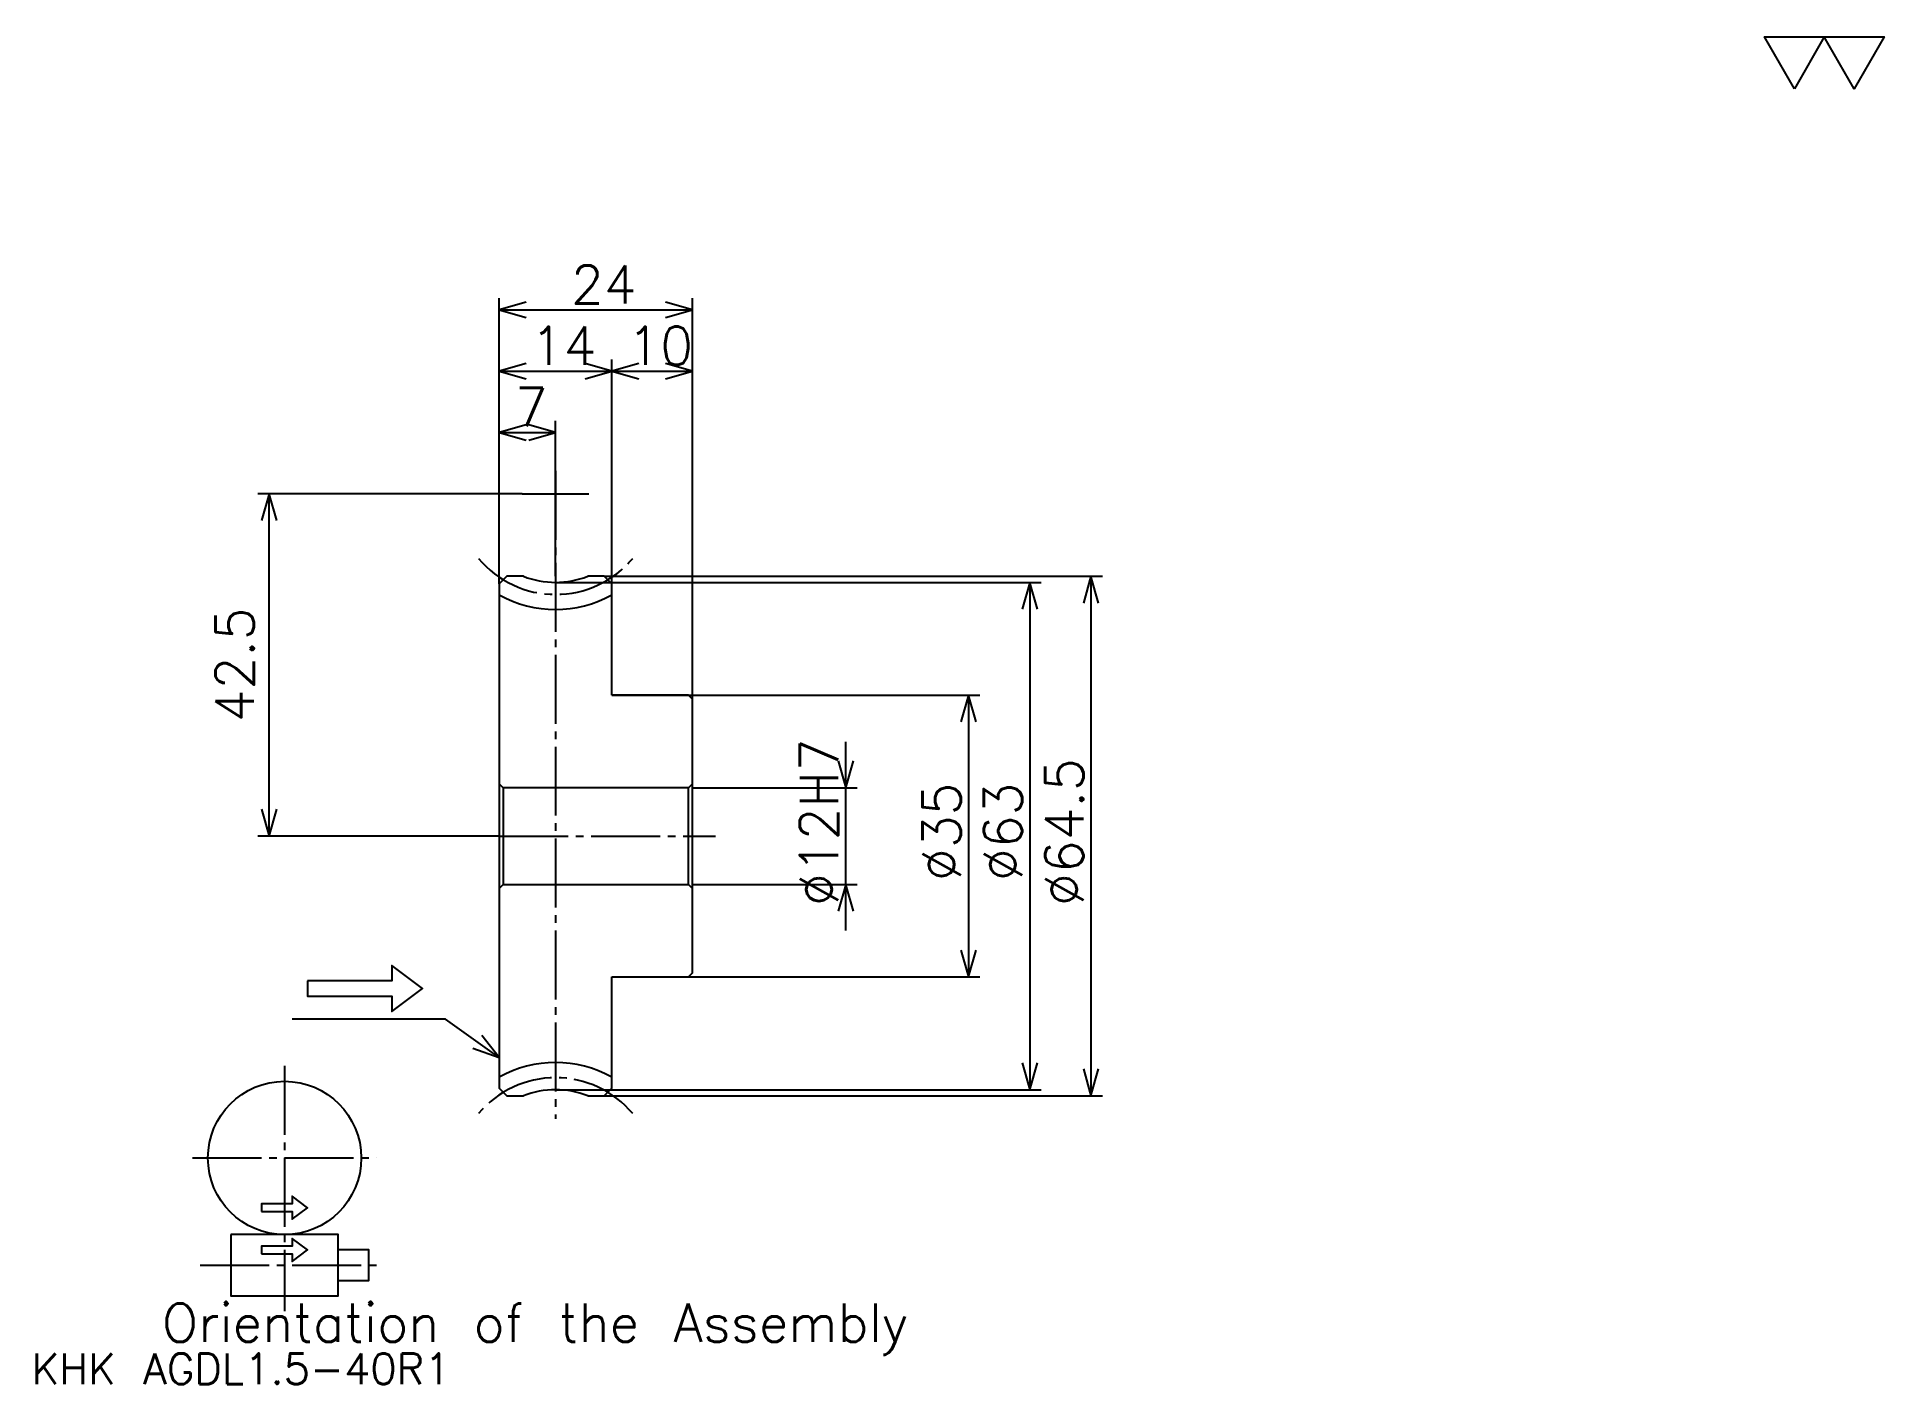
# Model space of a CAD drawing. Extents: x 10 to 240, y 10 to 178.
import ezdxf

# ---------------------------------------------------------------- set-up
doc = ezdxf.new("R2010")
doc.units = 0
doc.linetypes.add('DASHDOT', pattern=[11.419355, 8.564516, -0.951613, 0.951613, -0.951613])
doc.layers.get('0').update_dxf_attribs({"linetype": 'CONTINUOUS'})
doc.layers.add('DASHDOT', color=6, linetype='DASHDOT')
doc.styles.add('KANJI', font='TXT', dxfattribs={"bigfont": 'BIGFONT'})

msp = doc.modelspace()

# ---------------------------------------------------------------- linework, layer by layer
at = {"color": 5}
for p, q in [((67.564514, 110.758057), (67.564514, 145.2742)), ((91.564514, 110.758057), (91.564514, 145.2742)), ((67.564514, 143.846771), (91.564514, 143.846771)), ((81.564514, 110.758057), (81.564514, 137.661285)), ((67.564514, 136.233856), (81.564514, 136.233856)), ((81.564514, 136.233856), (91.564514, 136.233856)), ((67.564514, 128.620956), (74.564514, 128.620956)), ((74.564514, 110.758057), (74.564514, 130.04837)), ((70.41935, 121.008057), (37.588707, 121.008057)), ((39.016129, 78.508057), (39.016129, 121.008057)), ((67.564514, 109.806442), (67.564514, 110.758057)), ((80.6129, 110.758057), (91.564514, 110.758057)), ((81.564514, 109.806442), (81.564514, 110.758057)), ((91.564514, 110.758057), (142.4758, 110.758057)), ((91.564514, 95.508057), (91.564514, 110.758057)), ((141.048386, 110.758057), (141.048386, 46.258057)), ((74.564514, 110.008057), (91.564514, 110.008057)), ((91.564514, 110.008057), (134.862915, 110.008057)), ((133.435486, 110.008057), (133.435486, 47.008057)), ((81.564514, 96.008057), (91.564514, 96.008057)), ((91.564514, 96.008057), (127.25, 96.008057)), ((125.822578, 96.008057), (125.822578, 61.008057)), ((110.596771, 66.798378), (110.596771, 90.217735)), ((91.564514, 84.508057), (112.024185, 84.508057)), ((67.564514, 78.508057), (37.588707, 78.508057)), ((91.564514, 72.508057), (112.024185, 72.508057)), ((81.564514, 61.008057), (91.564514, 61.008057)), ((91.564514, 61.008057), (127.25, 61.008057)), ((74.564514, 47.008057), (91.564514, 47.008057)), ((80.6129, 46.258057), (91.564514, 46.258057)), ((91.564514, 47.008057), (134.862915, 47.008057)), ((91.564514, 46.258057), (142.4758, 46.258057))]:
    msp.add_line(p, q, dxfattribs=at)
at = {"color": 4}
for p, q in [((91.564514, 85.008057), (91.064514, 84.508057)), ((67.564514, 72.008057), (68.064514, 72.508057)), ((91.564514, 72.008057), (91.064514, 72.508057))]:
    msp.add_line(p, q, dxfattribs=at)
at = {"color": 7}
msp.add_lwpolyline([(228.3871, 171.290329), (224.675812, 177.723236), (239.520966, 177.723236), (235.809677, 171.290329), (232.098389, 177.723236), (228.3871, 171.290329)], dxfattribs=at)
at = {"color": 5}
for points in [[(70.895157, 144.798386), (67.564514, 143.846771), (70.895157, 142.895157)], [(88.233871, 142.895157), (91.564514, 143.846771), (88.233871, 144.798386)], [(70.895157, 137.185486), (67.564514, 136.233856), (70.895157, 135.282257)], [(78.233871, 135.282257), (81.564514, 136.233856), (78.233871, 137.185486)], [(84.895157, 137.185486), (81.564514, 136.233856), (84.895157, 135.282257)], [(88.233871, 135.282257), (91.564514, 136.233856), (88.233871, 137.185486)], [(70.895157, 129.572571), (67.564514, 128.620956), (70.895157, 127.669342)], [(71.233871, 127.669342), (74.564514, 128.620956), (71.233871, 129.572571)], [(39.967739, 117.677414), (39.016129, 121.008057), (38.064514, 117.677414)], [(142, 107.427414), (141.048386, 110.758057), (140.096771, 107.427414)], [(134.3871, 106.677414), (133.435486, 110.008057), (132.483871, 106.677414)], [(126.774193, 92.677414), (125.822578, 96.008057), (124.870964, 92.677414)], [(109.645157, 87.838699), (110.596771, 84.508057), (111.548386, 87.838699)], [(38.064514, 81.838699), (39.016129, 78.508057), (39.967739, 81.838699)], [(111.548386, 69.177414), (110.596771, 72.508057), (109.645157, 69.177414)], [(124.870964, 64.338699), (125.822578, 61.008057), (126.774193, 64.338699)], [(43.774193, 60.532249), (43.774193, 58.629025), (54.241936, 58.629025), (54.241936, 56.7258), (58.048386, 59.580635), (54.241936, 62.435478), (54.241936, 60.532249), (43.774193, 60.532249)], [(67.564514, 51.016121), (60.903225, 55.774185), (41.870964, 55.774185)], [(64.30114, 52.177658), (67.564514, 51.016121), (65.407372, 53.726379)], [(132.483871, 50.338699), (133.435486, 47.008057), (134.3871, 50.338699)], [(140.096771, 49.588699), (141.048386, 46.258057), (142, 49.588699)], [(38.064514, 31.879025), (41.870964, 31.879025), (41.870964, 30.92741), (43.774193, 32.354832), (41.870964, 33.782249), (41.870964, 32.830639), (38.064514, 32.830639), (38.064514, 31.879025)], [(34.258064, 29.024185), (34.258064, 21.411282), (47.580643, 21.411282), (47.580643, 29.024185), (34.258064, 29.024185)], [(38.064514, 26.645153), (41.870964, 26.645153), (41.870964, 25.693539), (43.774193, 27.12096), (41.870964, 28.548378), (41.870964, 27.596767), (38.064514, 27.596767), (38.064514, 26.645153)], [(47.580643, 23.314507), (51.387093, 23.314507), (51.387093, 27.12096), (47.580643, 27.12096)]]:
    msp.add_lwpolyline(points, dxfattribs=at)
at = {"color": 4}
for points in [[(70.572334, 110.758057), (68.516129, 110.758057), (67.564514, 109.806442), (67.564514, 72.008057)], [(81.564514, 96.008057), (81.564514, 109.806442), (80.6129, 110.758057), (78.556694, 110.758057)], [(81.564514, 61.008057), (91.064514, 61.008057), (91.564514, 61.508057), (91.564514, 95.508057), (91.064514, 96.008057), (81.564514, 96.008057)], [(67.564514, 85.008057), (68.064514, 84.508057), (68.064514, 72.508057), (91.064514, 72.508057), (91.064514, 84.508057), (68.064514, 84.508057)], [(67.564514, 72.008057), (67.564514, 47.209671), (68.516129, 46.258057), (70.572334, 46.258057)], [(78.556694, 46.258057), (80.6129, 46.258057), (81.564514, 47.209671), (81.564514, 61.008057)]]:
    msp.add_lwpolyline(points, dxfattribs=at)
at = {"color": 5}
msp.add_circle((40.919353, 38.540314), 9.516129, dxfattribs=at)
at = {"color": 4}
for centre, radius, start, end in [((74.564514, 121.008057), 11, 248.72003407, 291.27996593), ((74.564514, 121.008057), 14.375, 240.85926197, 299.14073803), ((74.564514, 36.008057), 14.375, 60.85926197, 119.14073803), ((74.564514, 36.008057), 11, 68.72003407, 111.27996593)]:
    msp.add_arc(centre, radius, start, end, dxfattribs=at)
at = {"layer": 'DASHDOT', "color": 7}
for p, q in [((74.564514, 123.8629), (74.564514, 43.403217)), ((70.41935, 121.008057), (78.709679, 121.008057)), ((67.564514, 78.508057), (94.419357, 78.508057)), ((40.919353, 49.959671), (40.919353, 19.508057)), ((29.499996, 38.540314), (52.338707, 38.540314)), ((30.451611, 25.217735), (53.290321, 25.217735))]:
    msp.add_line(p, q, dxfattribs=at)
for centre, start, end in [((74.564514, 121.008057), 219.99999247, 320.00000753), ((74.564514, 36.008057), 39.99999247, 140.00000753)]:
    msp.add_arc(centre, 12.5, start, end, dxfattribs=at)

# ---------------------------------------------------------------- texts
at = {"color": 7, "style": 'KANJI'}
for s, height, p in [('24', 4.758065, (76.471771, 144.608063)), ('14', 4.758065, (71.471771, 136.995148)), ('10', 4.758065, (83.471771, 136.995148)), ('7', 4.758065, (69.518143, 129.382248)), ('Orientation of the Assembly', 4.758065, (25.693546, 15.701607)), ('KHK AGDL1.5-40R1', 3.806452, (9.516129, 10.467742))]:
    msp.add_text(s, height=height, dxfattribs=at).set_placement(p)
for s, p in [('42.5', (37.1129, 92.620956)), ('%%c12H7', (109.645157, 69.824585)), ('%%c64.5', (140.096771, 69.824585)), ('%%c35', (124.870964, 72.917328)), ('%%c63', (132.483871, 72.917328))]:
    msp.add_text(s, height=4.758065, rotation=90, dxfattribs=at).set_placement(p)

doc.saveas('drawing.dxf')
